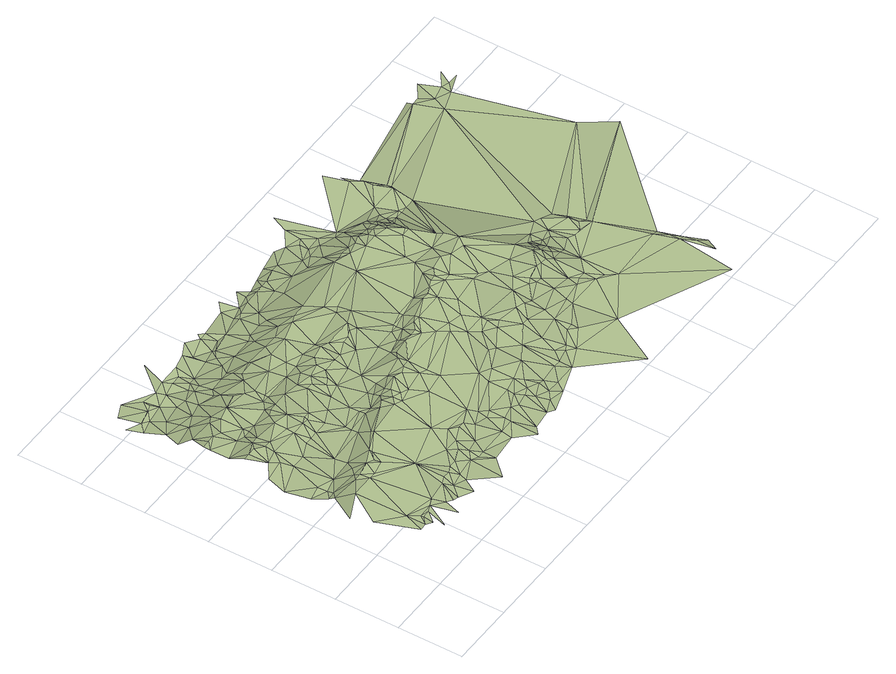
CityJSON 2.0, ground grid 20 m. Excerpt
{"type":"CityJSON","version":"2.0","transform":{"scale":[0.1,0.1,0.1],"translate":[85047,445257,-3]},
"CityObjects":{
"terrain1":{"type":"TINRelief","geometry":[{"type":"CompositeSurface","lod":"1","boundaries":[[[0,1,2]],[[1,3,2]],[[2,3,4]],[[5,3,6]],[[7,0,2]],[[4,3,5]],[[8,9,7]],[[10,5,6]],[[4,5,10]],[[2,4,11]],[[4,10,11]],[[12,11,10]],[[2,11,13]],[[14,15,16]],[[17,8,18]],[[14,17,19]],[[20,7,2]],[[8,7,21]],[[17,18,19]],[[14,19,15]],[[20,2,13]],[[22,16,23]],[[8,21,18]],[[24,13,11]],[[25,24,11]],[[16,15,26]],[[20,21,7]],[[27,19,18]],[[22,23,28]],[[15,19,27]],[[16,26,23]],[[29,18,21]],[[30,28,31]],[[27,18,29]],[[30,31,32]],[[33,13,24]],[[20,34,21]],[[15,27,26]],[[29,21,34]],[[31,28,35]],[[33,24,36]],[[28,23,37]],[[38,34,20]],[[37,23,26]],[[32,31,39]],[[28,40,35]],[[20,13,41]],[[42,33,36]],[[27,29,43]],[[28,37,40]],[[29,34,44]],[[45,46,47]],[[44,34,38]],[[31,35,39]],[[32,48,46]],[[27,49,26]],[[41,13,33]],[[29,44,43]],[[38,20,41]],[[37,26,49]],[[42,50,33]],[[27,43,51]],[[32,39,48]],[[45,47,52]],[[40,39,35]],[[47,46,53]],[[42,54,50]],[[37,55,40]],[[56,44,38]],[[27,57,49]],[[53,46,48]],[[50,58,33]],[[27,51,57]],[[55,39,40]],[[47,53,52]],[[43,44,51]],[[56,38,41]],[[41,33,58]],[[56,59,44]],[[60,39,55]],[[50,61,58]],[[62,50,54]],[[63,48,39]],[[64,52,65]],[[60,63,39]],[[37,49,66]],[[67,53,48]],[[37,66,55]],[[68,44,59]],[[51,44,68]],[[41,58,61]],[[64,65,69]],[[70,61,50]],[[71,59,56]],[[52,53,72]],[[73,74,75]],[[62,70,50]],[[57,76,49]],[[71,56,41]],[[72,53,67]],[[67,48,77]],[[60,78,63]],[[77,48,63]],[[71,68,59]],[[73,69,79]],[[80,41,61]],[[60,55,81]],[[52,72,65]],[[80,61,70]],[[76,66,49]],[[73,79,74]],[[77,63,78]],[[55,66,82]],[[69,65,83]],[[60,84,78]],[[57,85,76]],[[55,82,81]],[[69,83,86]],[[69,86,79]],[[87,67,77]],[[80,70,88]],[[87,72,67]],[[57,51,89]],[[60,81,84]],[[90,74,91]],[[77,78,84]],[[80,92,41]],[[62,93,70]],[[85,66,76]],[[94,71,41]],[[51,68,89]],[[57,95,85]],[[96,65,72]],[[74,79,91]],[[94,68,71]],[[97,83,65]],[[90,91,98]],[[70,93,88]],[[87,96,72]],[[62,99,93]],[[80,88,92]],[[100,82,66]],[[86,83,97]],[[97,65,96]],[[100,66,85]],[[101,77,84]],[[57,102,95]],[[101,87,77]],[[79,86,103]],[[84,81,104]],[[105,81,82]],[[95,100,85]],[[79,103,91]],[[94,106,68]],[[101,96,87]],[[57,89,102]],[[105,82,100]],[[88,107,92]],[[106,89,68]],[[88,93,107]],[[98,91,108]],[[41,92,109]],[[105,104,81]],[[86,97,110]],[[94,41,109]],[[84,104,111]],[[112,93,99]],[[108,91,113]],[[114,100,95]],[[103,113,91]],[[86,110,103]],[[101,84,111]],[[115,97,96]],[[105,100,116]],[[101,115,96]],[[117,114,95]],[[103,108,113]],[[105,118,104]],[[116,100,114]],[[93,119,107]],[[92,107,120]],[[93,121,119]],[[112,121,93]],[[98,108,122]],[[123,117,95]],[[123,95,102]],[[111,104,118]],[[105,116,124]],[[125,110,97]],[[120,107,119]],[[124,116,114]],[[105,126,118]],[[122,108,103]],[[115,125,97]],[[127,119,121]],[[117,124,114]],[[112,127,121]],[[126,111,118]],[[128,92,120]],[[101,111,129]],[[130,103,110]],[[131,115,101]],[[128,109,92]],[[132,89,106]],[[94,133,106]],[[129,111,126]],[[134,120,119]],[[130,122,103]],[[134,119,127]],[[105,124,135]],[[136,117,123]],[[125,130,110]],[[132,102,89]],[[105,135,126]],[[136,124,117]],[[131,101,137]],[[138,101,129]],[[138,137,101]],[[139,123,102]],[[140,125,115]],[[129,126,141]],[[131,142,115]],[[112,143,127]],[[144,94,109]],[[134,145,120]],[[128,120,145]],[[131,137,138]],[[142,140,115]],[[132,106,133]],[[135,141,126]],[[146,130,125]],[[147,122,130]],[[136,123,148]],[[129,141,149]],[[132,139,102]],[[150,138,129]],[[150,129,149]],[[134,127,151]],[[144,133,94]],[[136,152,124]],[[146,125,140]],[[148,123,139]],[[152,135,124]],[[131,153,142]],[[134,154,145]],[[128,145,154]],[[131,138,155]],[[153,140,142]],[[156,130,146]],[[147,130,156]],[[143,151,127]],[[128,157,109]],[[150,155,138]],[[147,158,122]],[[131,155,153]],[[134,159,154]],[[132,160,139]],[[136,148,161]],[[162,140,153]],[[132,133,160]],[[163,146,140]],[[148,139,160]],[[134,151,159]],[[164,144,109]],[[136,161,152]],[[165,149,141]],[[162,163,140]],[[165,141,135]],[[156,146,163]],[[128,154,157]],[[152,166,135]],[[167,150,149]],[[168,160,133]],[[147,156,169]],[[144,168,133]],[[162,153,170]],[[170,153,155]],[[156,163,169]],[[162,171,163]],[[166,165,135]],[[167,155,150]],[[152,161,172]],[[154,159,157]],[[173,148,160]],[[152,172,166]],[[174,164,109]],[[175,168,144]],[[162,170,171]],[[176,160,168]],[[177,161,148]],[[147,169,178]],[[164,175,144]],[[171,169,163]],[[143,179,151]],[[174,109,157]],[[159,151,180]],[[167,149,165]],[[172,161,181]],[[176,168,175]],[[182,170,155]],[[183,160,176]],[[184,182,155]],[[172,185,166]],[[178,169,171]],[[184,155,167]],[[177,148,173]],[[183,173,160]],[[186,175,164]],[[177,181,161]],[[159,187,157]],[[143,188,179]],[[159,180,187]],[[189,180,151]],[[189,151,179]],[[172,181,185]],[[166,190,165]],[[191,176,175]],[[185,190,166]],[[182,192,170]],[[186,191,175]],[[193,171,170]],[[194,186,164]],[[195,183,176]],[[196,185,181]],[[177,196,181]],[[195,176,191]],[[192,193,170]],[[197,178,171]],[[184,198,182]],[[174,194,164]],[[184,167,199]],[[200,187,180]],[[200,180,189]],[[182,198,192]],[[201,179,188]],[[202,173,183]],[[184,199,198]],[[203,167,165]],[[204,165,190]],[[205,171,193]],[[202,183,195]],[[206,185,196]],[[177,206,196]],[[207,191,186]],[[205,197,171]],[[208,189,179]],[[209,190,185]],[[177,173,210]],[[207,186,194]],[[207,195,191]],[[200,189,208]],[[201,208,179]],[[203,165,204]],[[209,185,206]],[[211,199,167]],[[209,204,190]],[[192,198,212]],[[192,212,193]],[[202,210,173]],[[174,157,213]],[[177,214,206]],[[203,211,167]],[[202,195,215]],[[211,198,199]],[[215,195,207]],[[174,216,194]],[[157,187,217]],[[177,210,214]],[[205,193,218]],[[219,197,205]],[[220,207,194]],[[200,221,187]],[[201,222,208]],[[218,193,212]],[[202,215,210]],[[223,204,209]],[[224,209,206]],[[203,204,225]],[[216,220,194]],[[200,208,226]],[[219,227,197]],[[220,215,207]],[[214,224,206]],[[228,198,211]],[[219,205,229]],[[228,212,198]],[[205,218,229]],[[230,222,201]],[[174,213,216]],[[225,204,223]],[[224,223,209]],[[213,157,217]],[[218,212,231]],[[232,208,222]],[[233,215,220]],[[218,231,229]],[[203,234,211]],[[235,210,215]],[[200,226,221]],[[236,224,214]],[[216,233,220]],[[226,208,232]],[[217,187,221]],[[203,225,234]],[[237,227,219]],[[238,214,210]],[[237,219,229]],[[239,223,224]],[[213,240,216]],[[239,225,223]],[[230,241,222]],[[235,215,233]],[[228,211,234]],[[241,232,222]],[[228,242,212]],[[243,231,212]],[[244,233,216]],[[236,239,224]],[[240,244,216]],[[245,229,231]],[[238,236,214]],[[246,225,239]],[[242,243,212]],[[230,247,241]],[[234,225,246]],[[244,235,233]],[[248,210,235]],[[237,229,245]],[[230,249,250]],[[228,234,251]],[[228,251,242]],[[252,232,241]],[[253,226,232]],[[254,239,236]],[[230,250,247]],[[255,238,210]],[[256,245,231]],[[256,231,243]],[[253,221,226]],[[246,239,254]],[[247,252,241]],[[255,210,248]],[[253,232,252]],[[257,254,236]],[[238,257,236]],[[258,235,244]],[[237,259,260]],[[237,245,259]],[[242,261,243]],[[217,221,262]],[[256,259,245]],[[248,235,258]],[[263,250,249]],[[253,262,221]],[[264,247,250]],[[242,251,265]],[[256,243,261]],[[266,252,247]],[[267,240,213]],[[268,234,246]],[[253,252,269]],[[268,251,234]],[[270,254,257]],[[270,257,238]],[[271,244,240]],[[272,258,244]],[[242,265,261]],[[267,213,217]],[[264,266,247]],[[266,269,252]],[[246,254,273]],[[264,250,263]],[[272,248,258]],[[274,270,238]],[[265,251,268]],[[275,217,262]],[[276,238,255]],[[256,261,277]],[[278,253,269]],[[273,254,270]],[[279,255,248]],[[256,280,259]],[[278,262,253]],[[281,269,266]],[[265,282,261]],[[272,244,283]],[[264,281,266]],[[276,274,238]],[[272,284,248]],[[279,248,284]],[[264,263,285]],[[282,277,261]],[[278,269,281]],[[268,246,286]],[[264,285,281]],[[273,270,274]],[[256,277,287]],[[283,244,271]],[[265,268,288]],[[265,289,282]],[[267,271,240]],[[246,273,286]],[[279,290,255]],[[256,287,280]],[[272,291,284]],[[290,276,255]],[[265,288,289]],[[292,217,275]],[[293,262,278]],[[276,273,274]],[[293,275,262]],[[272,283,291]],[[279,284,294]],[[292,267,217]],[[291,294,284]],[[295,282,289]],[[295,277,282]],[[263,296,285]],[[281,285,297]],[[298,287,277]],[[278,281,297]],[[299,288,268]],[[279,294,290]],[[291,283,300]],[[301,289,288]],[[291,300,294]],[[290,302,276]],[[295,298,277]],[[303,273,276]],[[280,287,304]],[[299,268,286]],[[304,287,298]],[[295,289,301]],[[290,294,305]],[[293,278,306]],[[283,307,300]],[[302,303,276]],[[290,305,302]],[[308,275,293]],[[301,288,299]],[[294,300,307]],[[303,286,273]],[[285,296,297]],[[278,297,306]],[[280,304,309]],[[310,283,271]],[[308,292,275]],[[295,311,298]],[[310,307,283]],[[312,271,267]],[[311,304,298]],[[313,294,307]],[[314,305,294]],[[299,286,315]],[[292,312,267]],[[315,286,303]],[[314,302,305]],[[312,310,271]],[[306,297,316]],[[297,296,316]],[[317,293,306]],[[318,303,302]],[[314,294,313]],[[317,308,293]],[[310,313,307]],[[295,301,319]],[[318,302,314]],[[320,304,311]],[[321,311,295]],[[306,316,322]],[[323,312,292]],[[324,292,308]],[[325,316,296]],[[320,326,304]],[[321,295,327]],[[306,322,328]],[[295,319,327]],[[317,329,308]],[[323,292,324]],[[321,320,311]],[[330,313,310]],[[317,306,331]],[[322,316,325]],[[324,308,329]],[[332,310,312]],[[330,314,313]],[[306,328,331]],[[325,296,333]],[[334,299,315]],[[335,326,320]],[[336,301,299]],[[334,315,303]],[[337,318,314]],[[321,335,320]],[[323,332,312]],[[338,329,317]],[[333,296,339]],[[334,303,318]],[[328,322,340]],[[324,329,338]],[[322,325,340]],[[338,317,331]],[[321,341,335]],[[321,327,341]],[[332,330,310]],[[337,314,330]],[[336,319,301]],[[323,324,342]],[[325,333,340]],[[328,343,331]],[[341,327,344]],[[335,341,345]],[[346,327,319]],[[324,338,347]],[[323,342,332]],[[347,338,331]],[[334,318,337]],[[341,344,345]],[[328,340,348]],[[337,330,349]],[[346,344,327]],[[333,350,340]],[[332,349,330]],[[347,331,343]],[[328,348,343]],[[334,336,299]],[[337,349,351]],[[351,349,332]],[[352,345,344]],[[346,319,336]],[[324,353,342]],[[333,354,350]],[[340,350,348]],[[346,352,344]],[[347,343,355]],[[324,347,356]],[[342,357,332]],[[333,339,358]],[[343,348,359]],[[357,351,332]],[[355,343,359]],[[360,345,352]],[[337,351,361]],[[346,362,352]],[[333,358,354]],[[324,356,353]],[[348,350,363]],[[354,363,350]],[[357,364,351]],[[346,336,365]],[[334,337,366]],[[347,355,356]],[[360,352,362]],[[342,353,357]],[[367,355,359]],[[361,351,364]],[[346,365,368]],[[346,368,362]],[[357,369,364]],[[356,355,367]],[[337,361,366]],[[334,370,336]],[[361,364,369]],[[365,336,371]],[[357,372,369]],[[348,363,373]],[[360,362,374]],[[354,373,363]],[[348,375,359]],[[357,353,372]],[[371,336,376]],[[370,376,336]],[[377,361,369]],[[372,377,369]],[[365,378,368]],[[379,367,359]],[[356,367,380]],[[365,371,378]],[[334,381,370]],[[371,376,382]],[[370,382,376]],[[354,358,373]],[[383,362,368]],[[334,366,384]],[[372,353,385]],[[377,366,361]],[[353,356,386]],[[334,384,381]],[[348,373,375]],[[383,374,362]],[[387,380,367]],[[371,382,388]],[[388,382,370]],[[356,380,389]],[[353,386,385]],[[390,368,378]],[[372,391,377]],[[379,359,375]],[[356,389,386]],[[387,367,379]],[[371,392,378]],[[372,385,393]],[[391,366,377]],[[394,388,370]],[[395,383,368]],[[395,368,390]],[[371,388,392]],[[381,394,370]],[[389,380,396]],[[392,390,378]],[[387,396,380]],[[372,393,391]],[[397,384,366]],[[387,398,396]],[[387,379,398]],[[391,397,366]],[[399,388,394]],[[385,386,400]],[[381,384,401]],[[402,383,395]],[[402,395,390]],[[386,389,403]],[[381,404,394]],[[389,396,405]],[[406,390,392]],[[373,407,375]],[[408,392,388]],[[373,358,409]],[[385,400,393]],[[406,402,390]],[[379,375,407]],[[410,383,402]],[[398,405,396]],[[399,394,404]],[[399,408,388]],[[391,393,397]],[[381,411,404]],[[381,401,411]],[[389,405,403]],[[412,384,397]],[[401,384,412]],[[398,379,413]],[[406,392,408]],[[386,403,400]],[[406,410,402]],[[414,399,404]],[[414,404,411]],[[398,415,405]],[[379,407,413]],[[373,409,407]],[[401,416,411]],[[417,408,399]],[[417,399,414]],[[406,418,410]],[[393,419,397]],[[406,408,418]],[[398,413,415]],[[420,414,411]],[[393,400,419]],[[401,412,421]],[[420,411,416]],[[401,421,416]],[[417,418,408]],[[420,417,414]],[[358,422,409]],[[412,397,423]],[[424,410,418]],[[403,405,425]],[[400,403,426]],[[413,407,427]],[[425,405,415]],[[423,397,428]],[[429,420,416]],[[430,397,419]],[[430,428,397]],[[431,421,412]],[[429,416,421]],[[413,432,415]],[[431,412,423]],[[433,418,417]],[[407,409,427]],[[433,417,420]],[[434,420,429]],[[403,425,426]],[[435,429,421]],[[435,421,431]],[[400,426,419]],[[432,425,415]],[[413,427,436]],[[433,420,434]],[[437,432,413]],[[435,438,429]],[[437,413,436]],[[427,409,436]],[[439,434,429]],[[440,418,433]],[[431,423,441]],[[438,439,429]],[[435,431,441]],[[442,425,432]],[[409,443,436]],[[437,442,432]],[[440,433,434]],[[358,444,422]],[[435,441,438]],[[439,440,434]],[[426,425,445]],[[422,443,409]],[[438,446,439]],[[445,425,442]],[[447,423,428]],[[438,441,446]],[[448,442,437]],[[449,437,436]],[[449,436,443]],[[440,450,418]],[[441,423,447]],[[426,445,451]],[[452,445,442]],[[439,446,453]],[[454,448,437]],[[439,455,440]],[[449,443,422]],[[419,426,456]],[[446,441,457]],[[458,442,448]],[[449,454,437]],[[459,430,419]],[[459,428,430]],[[446,457,453]],[[452,442,458]],[[439,453,455]],[[452,451,445]],[[441,447,457]],[[454,458,448]],[[460,447,428]],[[456,426,451]],[[457,447,453]],[[440,455,450]],[[452,461,451]],[[452,458,461]],[[449,462,454]],[[462,458,454]],[[463,460,428]],[[461,464,451]],[[453,465,455]],[[453,447,465]],[[418,450,466]],[[467,461,458]],[[467,464,461]],[[455,465,450]],[[456,451,464]],[[459,463,428]],[[468,458,462]],[[419,456,469]],[[470,462,449]],[[465,447,460]],[[468,467,458]],[[456,464,467]],[[449,422,471]],[[459,419,469]],[[418,466,472]],[[463,465,460]],[[470,468,462]],[[473,470,449]],[[456,467,474]],[[474,467,468]],[[422,444,475]],[[450,465,476]],[[474,468,470]],[[476,465,463]],[[474,470,473]],[[477,473,449]],[[469,456,474]],[[422,475,471]],[[476,463,459]],[[450,478,466]],[[450,476,479]],[[450,479,478]],[[474,473,480]],[[477,449,471]],[[481,469,474]],[[474,480,482]],[[477,480,473]],[[476,459,483]],[[481,474,482]],[[478,484,466]],[[485,466,484]],[[476,486,479]],[[486,478,479]],[[481,487,469]],[[486,484,478]],[[476,483,486]],[[482,480,488]],[[488,480,477]],[[481,482,487]],[[482,488,489]],[[488,477,490]],[[491,492,475]],[[488,490,489]],[[475,493,471]],[[487,482,489]],[[477,471,494]],[[493,494,471]],[[495,493,475]],[[496,492,491]],[[492,495,475]],[[495,494,493]],[[496,495,492]],[[459,469,497]],[[483,459,497]],[[486,498,484]],[[486,483,498]],[[497,469,487]],[[487,489,499]],[[490,499,489]],[[490,477,500]],[[477,494,500]],[[484,498,501]],[[483,497,498]],[[497,487,499]],[[490,500,499]],[[502,498,497]],[[503,498,502]],[[504,502,497]],[[503,502,505]],[[504,497,499]],[[504,506,502]],[[506,505,502]],[[504,507,506]],[[504,508,507]],[[507,509,506]]]}]}
},
"vertices":[
[30,230,90],[74,110,91],[97,170,91],[97,110,90],[117,140,90],[120,130,90],[118,100,86],[95,330,90],[74,380,64],[7,290,90],[142,130,91],[164,140,91],[141,80,70],[187,150,91],[50,440,48],[95,450,49],[28,510,55],[74,400,51],[96,400,55],[97,420,49],[165,330,90],[140,360,87],[29,560,75],[97,570,76],[210,120,77],[210,80,60],[120,540,59],[142,430,51],[73,590,83],[163,380,78],[51,650,83],[72,650,84],[52,700,59],[254,160,88],[163,360,89],[95,650,84],[232,110,72],[118,600,82],[187,330,90],[118,670,78],[120,630,84],[276,260,91],[253,110,64],[186,400,72],[208,370,91],[52,780,58],[51,760,58],[75,780,60],[119,720,59],[164,540,59],[277,140,74],[210,430,58],[73,830,43],[97,780,61],[300,90,59],[142,630,84],[232,340,91],[207,470,53],[277,170,88],[229,360,90],[140,670,79],[300,170,86],[321,130,64],[141,710,60],[50,860,27],[119,870,28],[210,600,78],[119,770,62],[254,390,90],[72,910,18],[322,150,72],[253,380,90],[140,820,55],[52,970,9],[73,990,18],[29,1010,19],[210,560,60],[165,730,60],[163,710,62],[97,980,10],[321,180,86],[210,660,83],[208,620,83],[120,900,21],[186,710,64],[232,560,61],[117,940,13],[165,800,60],[345,180,85],[320,470,60],[51,1050,24],[118,1000,19],[366,220,90],[389,160,66],[322,420,88],[255,560,62],[163,830,52],[164,890,25],[97,1070,24],[390,60,57],[255,600,76],[210,810,61],[321,490,57],[158,990,9],[231,690,76],[254,650,83],[322,430,83],[389,200,85],[142,1030,19],[412,300,91],[182,950,10],[253,720,65],[435,110,64],[141,1010,19],[276,600,72],[209,900,24],[277,610,78],[299,560,63],[253,700,75],[411,180,73],[411,220,89],[412,150,64],[187,1020,21],[322,510,57],[296,610,77],[208,940,18],[275,700,78],[434,150,65],[434,260,91],[277,740,63],[206,1000,9],[253,860,45],[388,490,64],[410,460,85],[455,190,68],[320,700,80],[345,580,64],[255,820,61],[277,800,64],[389,510,60],[252,940,18],[299,740,64],[253,880,31],[525,120,60],[435,430,91],[457,240,91],[253,960,10],[232,1030,19],[387,540,60],[300,750,64],[298,780,67],[524,150,68],[367,660,83],[276,900,27],[478,240,88],[319,830,61],[252,1010,10],[525,260,90],[255,1100,25],[502,220,75],[410,490,65],[388,600,66],[274,940,20],[276,970,12],[457,420,91],[389,740,66],[365,690,82],[378,790,68],[433,470,87],[282,1010,10],[321,900,29],[295,970,12],[389,660,82],[457,530,62],[525,380,92],[455,450,91],[456,490,76],[434,610,67],[299,1030,20],[569,150,68],[545,210,70],[412,630,76],[344,880,43],[457,510,68],[343,850,55],[412,680,82],[480,440,91],[547,240,75],[592,80,40],[570,170,70],[411,710,79],[478,470,91],[344,900,31],[367,930,23],[503,430,92],[478,490,83],[433,640,79],[345,1040,21],[388,860,55],[388,850,60],[570,220,71],[615,100,38],[499,530,64],[432,770,69],[434,740,68],[366,980,13],[455,660,81],[523,490,91],[615,180,69],[457,690,82],[502,580,65],[435,820,68],[412,920,28],[592,390,92],[501,620,69],[524,510,82],[570,440,92],[659,310,90],[388,960,19],[365,1020,9],[547,480,91],[659,280,75],[637,170,64],[478,710,81],[500,660,80],[480,750,69],[659,220,74],[387,1060,24],[456,850,63],[412,990,10],[680,110,33],[412,980,16],[658,200,72],[569,490,91],[502,820,71],[590,520,90],[524,660,79],[433,1040,12],[570,640,71],[524,720,80],[592,430,92],[682,180,60],[479,900,39],[480,920,28],[592,490,92],[454,1000,9],[525,740,74],[702,160,49],[613,560,70],[705,100,29],[726,130,32],[500,850,63],[705,190,62],[704,230,75],[545,710,81],[615,600,68],[479,990,18],[570,680,80],[612,540,81],[457,1040,13],[435,1050,22],[502,930,27],[702,300,77],[772,120,31],[750,150,36],[546,870,57],[749,180,49],[748,460,93],[569,840,70],[722,210,68],[593,680,80],[727,490,92],[659,540,90],[636,710,80],[615,690,80],[750,340,85],[637,680,77],[547,990,19],[771,250,77],[660,570,71],[547,1050,12],[770,180,42],[547,930,28],[703,520,91],[659,560,77],[794,150,31],[660,760,73],[547,1010,10],[591,850,69],[567,920,35],[680,600,70],[681,540,91],[771,420,92],[772,330,80],[702,580,75],[590,960,23],[862,150,31],[839,190,35],[567,1000,19],[659,800,74],[704,540,91],[636,850,70],[704,610,71],[682,730,79],[589,1020,10],[703,600,71],[818,280,80],[727,560,91],[795,390,91],[568,1070,23],[750,560,91],[613,1010,16],[772,480,92],[748,570,90],[749,610,73],[680,770,74],[861,190,34],[838,370,82],[749,620,73],[681,940,32],[635,1030,8],[658,1010,19],[883,220,41],[816,470,92],[839,420,91],[907,200,32],[637,1060,9],[682,970,24],[884,260,63],[837,400,91],[816,590,90],[885,320,83],[840,560,91],[929,180,32],[817,800,78],[659,1030,9],[817,870,75],[817,620,75],[862,380,84],[997,0,34],[924,210,32],[681,1010,20],[861,510,92],[907,320,82],[703,1010,21],[704,1040,9],[749,960,29],[927,370,84],[975,280,50],[839,590,90],[975,240,33],[862,600,90],[748,1020,20],[952,520,91],[996,220,32],[952,360,84],[975,410,85],[906,580,91],[1081,150,34],[975,310,67],[750,1050,9],[906,650,79],[772,1020,19],[997,240,33],[885,610,90],[794,940,35],[928,690,79],[975,350,79],[817,970,27],[905,610,90],[862,850,80],[839,920,48],[929,580,91],[1063,280,36],[815,1060,14],[1064,300,41],[838,870,73],[928,630,90],[836,960,32],[1064,340,58],[1020,390,85],[907,830,82],[856,870,76],[840,1040,20],[930,720,81],[975,520,91],[997,500,91],[1042,380,79],[884,870,75],[1019,440,86],[860,980,29],[975,640,90],[882,960,36],[997,620,91],[904,860,80],[862,1010,27],[1040,400,85],[997,680,82],[1064,380,75],[929,890,68],[1042,610,91],[952,830,83],[881,1020,30],[1065,480,90],[929,870,79],[1087,410,85],[905,980,33],[1130,310,36],[927,940,39],[1175,280,36],[885,1070,33],[950,850,80],[995,770,83],[1132,340,42],[950,870,72],[1109,410,80],[973,850,81],[952,930,44],[949,950,35],[1064,640,91],[974,870,69],[994,820,84],[1222,240,37],[1022,770,84],[907,1120,32],[1132,450,87],[1120,500,90],[1155,320,35],[1048,700,84],[996,850,77],[1055,680,90],[1019,780,84],[1132,410,76],[997,900,55],[997,870,69],[1007,830,77],[1177,320,36],[1154,400,65],[1018,850,67],[1019,870,61],[1020,900,47],[1047,830,53],[1154,440,76],[1200,270,36],[1402,0,36],[1155,460,73],[1040,840,55],[1085,850,34],[1177,420,59],[1222,360,34],[1086,920,32],[1182,500,49],[1176,470,58],[1064,870,36],[1200,410,46],[1065,890,37],[1223,520,36],[1063,850,39],[1199,450,48],[1163,850,34],[1109,850,33],[1200,470,43],[1222,410,37],[1131,850,33],[1201,500,37],[1109,860,33],[1132,1030,33],[1222,480,36],[1245,470,35],[1272,540,33],[1266,430,34],[1402,250,35],[1110,1100,34],[1287,420,33],[1265,490,33],[1425,180,34],[1175,920,33],[1357,410,33],[1154,1000,33],[1155,970,34],[1312,420,33],[1290,530,34],[1333,470,34],[1183,930,26],[1154,1010,27],[1137,1060,27],[1176,940,30],[1328,520,26],[1335,440,35],[1341,480,28],[1358,430,27],[1446,80,34],[1446,140,34],[1424,210,34],[1423,250,27],[1444,180,28],[1470,120,27],[1498,970,37],[1469,1050,37],[1646,650,37],[1717,560,32],[1470,1070,28],[1513,1010,41],[1492,1050,38],[1561,990,38],[1536,1080,40],[1560,1020,42],[1582,1010,43],[1602,1000,61],[1604,1050,46]
]}
